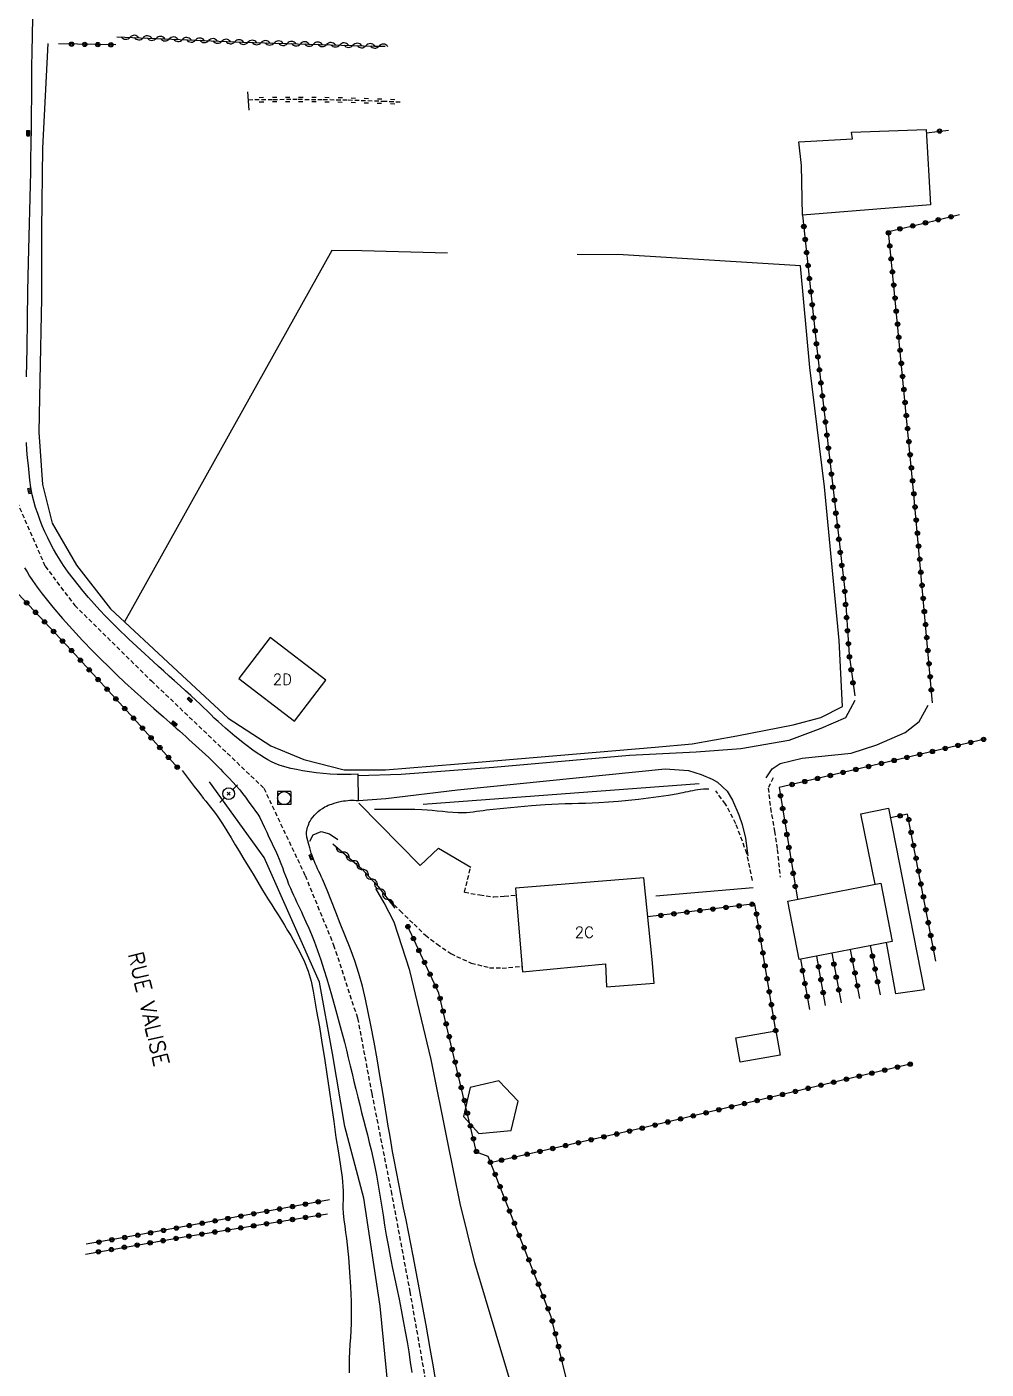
# Model space of a CAD drawing. Header units: millimetres. Extents: x 176000 to 177000, y 162000 to 163001.
# Drawn here: x 176663 to 176772.7, y 162741.2 to 162894.7 of the extents above; entities that cross this region are included whole.
import ezdxf
from ezdxf.enums import TextEntityAlignment as Align

# ---------------------------------------------------------------- set-up
doc = ezdxf.new("R2010")
doc.units = ezdxf.units.MM
doc.linetypes.add('DASHED', pattern=[0.75, 0.5, -0.25])
doc.layers.get('0').update_dxf_attribs({"linetype": 'CONTINUOUS'})
for name, color, linetype in [('W0001', 6, 'DASHED'), ('W0008', 7, 'CONTINUOUS'), ('W0017', 7, 'CONTINUOUS'), ('W0101', 7, 'CONTINUOUS'), ('W0104', 1, 'CONTINUOUS'), ('W0112', 1, 'DASHED'), ('W0120', 7, 'CONTINUOUS'), ('W0211', 2, 'CONTINUOUS'), ('W0220', 5, 'DASHED'), ('W0300', 7, 'CONTINUOUS'), ('W0310', 3, 'CONTINUOUS'), ('W0322', 7, 'CONTINUOUS'), ('W0323', 7, 'CONTINUOUS'), ('W0330', 7, 'CONTINUOUS'), ('W0401', 7, 'CONTINUOUS'), ('W0420', 7, 'CONTINUOUS'), ('W0473', 7, 'CONTINUOUS'), ('W0989', 7, 'CONTINUOUS'), ('W0991', 7, 'CONTINUOUS')]:
    doc.layers.add(name, color=color, linetype=linetype)
doc.styles.get("Standard").update_dxf_attribs({"font": 'romans.shx', "width": 0.85})

# ---------------------------------------------------------------- blocks, each defined once
blk = doc.blocks.new('T401')
for p, q in [((-0.3, 0.3), (0, 0.3)), ((-0.3, -0.25), (-0.3, 0.3)), ((-0.3, 0.15), (0, 0.15)), ((-0.3, 0), (0, 0)), ((0, 0.3), (0, -0.25)), ((-0.3, -0.15), (0, -0.15)), ((-0.3, -0.25), (-0.3, -0.3)), ((-0.3, -0.3), (0, -0.3)), ((0, -0.3), (0, -0.25))]:
    blk.add_line(p, q)
blk = doc.blocks.new('T473')
for p, q in [((-0.166667, 0.166667), (0.166667, -0.166667)), ((-0.166667, -0.166667), (0.166667, 0.166667)), ((0.500001, 0.500001), (1.000002, 1.000002)), ((-1.000002, -1.000002), (-0.500001, -0.500001))]:
    blk.add_line(p, q)
blk.add_ellipse((0, 0), major_axis=(0.471405, 0.471405), ratio=1, start_param=5.4977871438, end_param=11.780972451)
blk = doc.blocks.new('T420')
for p, q in [((0.75, 0.75), (-0.75, 0.75)), ((-0.75, 0.75), (-0.75, -0.75)), ((0.75, 0.75), (0.75, -0.75)), ((0.75, -0.75), (-0.75, -0.75))]:
    blk.add_line(p, q)
blk.add_ellipse((0, 0), major_axis=(-0.53, 0.53), ratio=1, start_param=3.926991, end_param=10.210176)
blk = doc.blocks.new('t310o')
at = {"color": 0, "linetype": 'Continuous'}
for centre, start, end in [((-0.5, 0.38), 216.8699, 323.1304), ((0.5, -0.37), 36.8699, 143.1303)]:
    blk.add_arc(centre, 0.625, start, end, dxfattribs=at)
blk = doc.blocks.new('t323o')
at = {"color": 0, "linetype": 'Continuous'}
for radius in [0.25, 0.15]:
    blk.add_circle((0, 0), radius, dxfattribs=at)
blk = doc.blocks.new('t220o')
at = {"color": 0, "linetype": 'Continuous'}
for p, q in [((-0.25, 0.25), (0.25, 0.25)), ((-0.25, -0.25), (0.25, -0.25))]:
    blk.add_line(p, q, dxfattribs=at)
blk = doc.blocks.new('t322o')
at = {"color": 0, "linetype": 'Continuous'}
for radius in [0.25, 0.15]:
    blk.add_circle((0, 0), radius, dxfattribs=at)

msp = doc.modelspace()

# ---------------------------------------------------------------- linework, layer by layer
at = {"layer": 'W0001'}
msp.add_lwpolyline([(176639.38, 162982.76), (176645.13, 162965.86), (176650.89, 162953.7), (176656.66, 162941.88), (176659.83, 162933.89), (176661.53, 162926.69), (176662.15, 162916.4), (176661.87, 162899.04), (176661.55, 162885.76), (176661.39, 162867.66), (176661.02, 162853.3), (176661.1, 162845.89), (176661.84, 162840.36), (176665.05, 162832.99), (176668.44, 162828.51), (176677.2, 162819.89), (176690.06, 162807.61), (176694.79, 162797.61), (176698.04, 162789.67), (176700.78, 162781.29), (176702.4, 162772.69), (176704.61, 162761.52), (176706.75, 162750.04), (176709.4, 162734.99)], dxfattribs=at)
at = {"layer": 'W0008'}
for points in [[(176662.93, 162854.66), (176662.98, 162857.93), (176663.03, 162861.2), (176663.09, 162864.47), (176663.15, 162867.75), (176663.18, 162869.22), (176663.22, 162870.7), (176663.26, 162872.18), (176663.29, 162873.65), (176663.33, 162875.13), (176663.37, 162876.61), (176663.4, 162878.08), (176663.43, 162879.56), (176663.46, 162881.32), (176663.48, 162883.08), (176663.5, 162884.84), (176663.52, 162886.6), (176663.53, 162888.36), (176663.55, 162890.12), (176663.57, 162891.88), (176663.6, 162893.64), (176663.67, 162897.86)], [(176700.83, 162809.22), (176700.04, 162809.18), (176699.24, 162809.17), (176698.43, 162809.18), (176697.64, 162809.22), (176696.84, 162809.28), (176696.06, 162809.37), (176695.27, 162809.48), (176694.49, 162809.61), (176693.81, 162809.74), (176693.14, 162809.87), (176692.47, 162810.04), (176691.81, 162810.24), (176691.37, 162810.42), (176690.95, 162810.62), (176690.53, 162810.84), (176690.13, 162811.08), (176688.96, 162811.86), (176687.84, 162812.69), (176686.75, 162813.57), (176685.68, 162814.46), (176685.25, 162814.84), (176684.82, 162815.23), (176684.4, 162815.63), (176683.99, 162816.03), (176683.58, 162816.44), (176683.17, 162816.84), (176682.75, 162817.24), (176682.33, 162817.64), (176681.72, 162818.2), (176681.1, 162818.76), (176680.48, 162819.32), (176679.86, 162819.87), (176679.24, 162820.43), (176678.62, 162820.98), (176678, 162821.54), (176677.39, 162822.11), (176676.01, 162823.38), (176674.64, 162824.65), (176673.29, 162825.94), (176671.97, 162827.27), (176671.3, 162827.97), (176670.66, 162828.68), (176670.02, 162829.4), (176669.4, 162830.14), (176668.82, 162830.86), (176668.24, 162831.59), (176667.69, 162832.33), (176667.15, 162833.09), (176666.76, 162833.7), (176666.38, 162834.31), (176666.02, 162834.94), (176665.68, 162835.58), (176665.35, 162836.25), (176665.03, 162836.93), (176664.73, 162837.62), (176664.46, 162838.32), (176664.2, 162839.02), (176663.96, 162839.73), (176663.75, 162840.45), (176663.57, 162841.17), (176663.42, 162842), (176663.31, 162842.84), (176663.23, 162843.68), (176663.14, 162844.52), (176663.05, 162845.4), (176662.97, 162846.27), (176662.91, 162847.15)], [(176662.69, 162832.83), (176662.98, 162832.34), (176663.28, 162831.85), (176663.6, 162831.38), (176664.16, 162830.59), (176664.73, 162829.82), (176665.33, 162829.06), (176665.94, 162828.31), (176667.05, 162827.02), (176668.18, 162825.76), (176669.34, 162824.51), (176670.52, 162823.28), (176671.41, 162822.37), (176672.32, 162821.47), (176673.25, 162820.59), (176674.18, 162819.71), (176675.27, 162818.71), (176676.37, 162817.72), (176677.48, 162816.74), (176678.59, 162815.76), (176678.96, 162815.43), (176679.32, 162815.11), (176679.68, 162814.79), (176680.05, 162814.47), (176680.41, 162814.15), (176680.78, 162813.83), (176681.14, 162813.51), (176681.5, 162813.19), (176682.25, 162812.5), (176683.01, 162811.81), (176683.76, 162811.12), (176684.49, 162810.41), (176684.79, 162810.1), (176685.09, 162809.79), (176685.39, 162809.48), (176685.68, 162809.16), (176686.09, 162808.74), (176686.5, 162808.31), (176686.91, 162807.88), (176687.3, 162807.43), (176687.63, 162807.01), (176687.96, 162806.58), (176688.28, 162806.14), (176688.59, 162805.71), (176688.85, 162805.35), (176689.11, 162804.99), (176689.36, 162804.62), (176689.59, 162804.24), (176689.88, 162803.69), (176690.14, 162803.13), (176690.39, 162802.57), (176690.65, 162802.01), (176690.89, 162801.5), (176691.14, 162800.99), (176691.38, 162800.47), (176691.61, 162799.95), (176691.81, 162799.48), (176691.99, 162799.01), (176692.18, 162798.54), (176692.35, 162798.06), (176692.53, 162797.59), (176692.72, 162797.11), (176692.9, 162796.64), (176693.1, 162796.17), (176693.27, 162795.78), (176693.45, 162795.39), (176693.63, 162795.01), (176693.81, 162794.62), (176693.99, 162794.24), (176694.18, 162793.86), (176694.36, 162793.47), (176694.53, 162793.08), (176694.87, 162792.34), (176695.2, 162791.6), (176695.52, 162790.86), (176695.82, 162790.11), (176696.21, 162789.04), (176696.57, 162787.96), (176696.92, 162786.88), (176697.25, 162785.8), (176697.78, 162783.99), (176698.29, 162782.18), (176698.78, 162780.37), (176699.27, 162778.55), (176699.5, 162777.66), (176699.72, 162776.77), (176699.94, 162775.87), (176700.16, 162774.98), (176700.37, 162774.08), (176700.59, 162773.19), (176700.81, 162772.29), (176701.02, 162771.39), (176701.24, 162770.53), (176701.46, 162769.67), (176701.68, 162768.81), (176701.9, 162767.95), (176702.12, 162767.09), (176702.33, 162766.23), (176702.53, 162765.36), (176702.72, 162764.49), (176702.94, 162763.36), (176703.15, 162762.21), (176703.34, 162761.07), (176703.51, 162759.92), (176703.69, 162758.78), (176703.87, 162757.63), (176704.06, 162756.48), (176704.26, 162755.34), (176704.49, 162754.1), (176704.74, 162752.87), (176705, 162751.64), (176705.26, 162750.4), (176705.52, 162749.17), (176705.77, 162747.93), (176706.01, 162746.7), (176706.24, 162745.46), (176706.44, 162744.3), (176706.63, 162743.13), (176706.8, 162741.97), (176706.97, 162740.8)], [(176700.87, 162806.19), (176700.83, 162809.22)], [(176709.82, 162739.33), (176709.46, 162741.43), (176709.1, 162743.53), (176708.63, 162746.18), (176708.14, 162748.83), (176707.64, 162751.48), (176707.14, 162754.13), (176706.87, 162755.51), (176706.6, 162756.88), (176706.32, 162758.25), (176706.04, 162759.62), (176705.76, 162760.99), (176705.48, 162762.36), (176705.22, 162763.74), (176704.96, 162765.11), (176704.78, 162766.07), (176704.62, 162767.04), (176704.45, 162768), (176704.29, 162768.97), (176704.14, 162769.93), (176703.98, 162770.89), (176703.82, 162771.86), (176703.65, 162772.82), (176703.33, 162774.74), (176703.01, 162776.66), (176702.67, 162778.58), (176702.3, 162780.49), (176702, 162781.99), (176701.68, 162783.48), (176701.34, 162784.96), (176700.93, 162786.43), (176700.46, 162787.88), (176699.92, 162789.31), (176699.36, 162790.73), (176698.8, 162792.15), (176698.31, 162793.42), (176697.8, 162794.68), (176697.29, 162795.94), (176696.76, 162797.2), (176696.63, 162797.5), (176696.49, 162797.8), (176696.35, 162798.09), (176696.21, 162798.39), (176696.07, 162798.69), (176695.94, 162798.99), (176695.81, 162799.29), (176695.69, 162799.6), (176695.59, 162799.89), (176695.49, 162800.19), (176695.41, 162800.49), (176695.33, 162800.79), (176695.21, 162801.18), (176695.08, 162801.58), (176694.97, 162801.99), (176694.94, 162802.4), (176694.95, 162802.59), (176694.98, 162802.78), (176695.01, 162802.96), (176695.06, 162803.15), (176695.12, 162803.32), (176695.19, 162803.5), (176695.26, 162803.67), (176695.35, 162803.83), (176695.49, 162804.08), (176695.66, 162804.31), (176695.85, 162804.52), (176696.05, 162804.72), (176696.28, 162804.93), (176696.52, 162805.13), (176696.78, 162805.3), (176697.04, 162805.47), (176697.23, 162805.57), (176697.43, 162805.65), (176697.63, 162805.73), (176697.83, 162805.8), (176698.1, 162805.89), (176698.37, 162805.97), (176698.65, 162806.05), (176698.93, 162806.11), (176699.16, 162806.15), (176699.41, 162806.18), (176699.65, 162806.21), (176699.89, 162806.22), (176700.14, 162806.23), (176700.39, 162806.23), (176700.63, 162806.21), (176700.88, 162806.19)]]:
    msp.add_lwpolyline(points, dxfattribs=at)
at = {"layer": 'W0017'}
for points in [[(176757.64, 162817.65), (176756.56, 162815.67), (176753.75, 162814.45), (176750.08, 162813.08), (176744.59, 162812.1), (176739.51, 162811.73), (176731.86, 162811.35), (176716.32, 162809.97), (176705.75, 162809.17), (176700.84, 162809.02)], [(176747.51, 162808.78), (176748.18, 162809.81), (176749.11, 162810.43), (176751.61, 162811.04), (176757.23, 162811.63), (176760.15, 162812.57), (176763.38, 162813.96), (176764.99, 162815.22), (176766.04, 162817.09)], [(176700.88, 162806.19), (176704.03, 162806.42), (176712.19, 162807.42), (176735.94, 162809.82), (176738.61, 162809.63), (176740.08, 162809.16), (176741.33, 162808.64), (176741.92, 162808.28), (176743.05, 162807.26), (176743.65, 162806.25), (176744.37, 162804.58), (176744.76, 162803.46), (176745.15, 162801.89), (176745.4, 162799.87)], [(176700.93, 162805.91), (176707.94, 162798.75), (176710.03, 162800.75), (176713.74, 162798.59)], [(176695.34, 162801.55), (176695.69, 162802.26), (176696.61, 162802.67), (176697.57, 162802.4), (176698.54, 162801.75)], [(176746, 162796.2), (176734.89, 162795.25)]]:
    msp.add_lwpolyline(points, dxfattribs=at)
at = {"layer": 'W0101'}
for points in [[(176687.21, 162820.15), (176693.56, 162815.28), (176697.15, 162819.96), (176690.8, 162824.83), (176687.21, 162820.15)], [(176733.52, 162797.37), (176718.82, 162796.16), (176719.65, 162786.59), (176729.12, 162787.51), (176729.26, 162784.89), (176734.68, 162785.31), (176734.47, 162788.03)]]:
    msp.add_lwpolyline(points, close=True, dxfattribs=at)
at = {"layer": 'W0104'}
for points in [[(176751.67, 162873.16), (176751.56, 162878.81), (176751.24, 162881.52), (176757.37, 162881.88), (176757.25, 162882.62), (176765.79, 162882.94), (176766.29, 162874.33)], [(176749.98, 162794.69), (176760.61, 162796.76), (176761.91, 162790.09), (176751.28, 162788.02)], [(176744.03, 162779.06), (176748.59, 162779.87), (176749.09, 162777.07), (176744.53, 162776.26)], [(176718.33, 162768.47), (176719.14, 162771.83), (176716.92, 162774.14), (176713.67, 162773.38), (176712.91, 162770.05), (176714.63, 162768.13)]]:
    msp.add_lwpolyline(points, close=True, dxfattribs=at)
msp.add_lwpolyline([(176759.98, 162796.64), (176758.34, 162804.68), (176761.5, 162805.34), (176765.58, 162784.54), (176762.34, 162784.09), (176761.28, 162789.96)], dxfattribs=at)
at = {"layer": 'W0112'}
for points in [[(176748.3, 162808.8), (176747.74, 162807.62), (176747.99, 162805.32), (176748.46, 162802.69), (176748.77, 162800.58), (176749.09, 162797.45)], [(176745.94, 162797.07), (176745.3, 162800.13), (176744.04, 162803.54), (176742.86, 162805.8), (176741.74, 162807.29)], [(176713, 162795.71), (176713.7, 162798.48)], [(176713, 162795.71), (176714.76, 162795.4), (176716.35, 162795.18), (176717.56, 162795.27), (176718.89, 162795.39)], [(176704.45, 162794.81), (176705.65, 162793.57), (176707.24, 162792.05), (176708.54, 162790.79), (176709.86, 162789.79), (176711.43, 162788.69), (176713.77, 162787.61), (176715.87, 162787.08), (176717.3, 162787.04), (176719.6, 162787.23)]]:
    msp.add_lwpolyline(points, dxfattribs=at)
at = {"layer": 'W0120'}
msp.add_lwpolyline([(176688.37, 162885.15), (176688.23, 162887.26)], dxfattribs=at)
at = {"layer": 'W0211'}
for points in [[(176680.72, 162809.63), (176681.18, 162809.02), (176681.64, 162808.41), (176682.11, 162807.8), (176682.58, 162807.19), (176682.85, 162806.83), (176683.13, 162806.48), (176683.42, 162806.13), (176683.7, 162805.78), (176683.98, 162805.43), (176684.26, 162805.07), (176684.53, 162804.71), (176684.8, 162804.34), (176685.32, 162803.55), (176685.82, 162802.74), (176686.31, 162801.93), (176686.8, 162801.12), (176687.23, 162800.41), (176687.66, 162799.7), (176688.09, 162798.99), (176688.52, 162798.28), (176688.94, 162797.57), (176689.37, 162796.86), (176689.8, 162796.15), (176690.23, 162795.44), (176690.59, 162794.85), (176690.96, 162794.27), (176691.33, 162793.69), (176691.7, 162793.11), (176692.07, 162792.53), (176692.43, 162791.94), (176692.78, 162791.35), (176693.13, 162790.75), (176693.68, 162789.76), (176694.22, 162788.76), (176694.72, 162787.74), (176695.14, 162786.68), (176695.47, 162785.55), (176695.71, 162784.41), (176695.9, 162783.26), (176696.1, 162782.12), (176696.41, 162780.32), (176696.71, 162778.52), (176696.98, 162776.72), (176697.26, 162774.91), (176697.53, 162773.1), (176697.8, 162771.29), (176698.06, 162769.48), (176698.31, 162767.67), (176698.55, 162766.15), (176698.79, 162764.63), (176699.01, 162763.1), (176699.14, 162761.57), (176699.15, 162761.33), (176699.15, 162761.09), (176699.14, 162760.86), (176699.13, 162760.62), (176699.12, 162760.38), (176699.11, 162760.14), (176699.1, 162759.91), (176699.11, 162759.67), (176699.15, 162758.95), (176699.22, 162758.23), (176699.31, 162757.52), (176699.4, 162756.81), (176699.5, 162756.1), (176699.6, 162755.39), (176699.68, 162754.67), (176699.75, 162753.96), (176699.87, 162752.27), (176699.96, 162750.59), (176700.03, 162748.9), (176700.05, 162747.2), (176700.04, 162746.4), (176700.01, 162745.59), (176699.96, 162744.79), (176699.9, 162743.98), (176699.85, 162743.18), (176699.81, 162742.37), (176699.8, 162741.56), (176699.81, 162740.76)], [(176702.72, 162805.2), (176703.25, 162805.2), (176703.79, 162805.2), (176704.32, 162805.2), (176704.86, 162805.2), (176705.68, 162805.2), (176706.49, 162805.21), (176707.31, 162805.2), (176708.13, 162805.18), (176708.72, 162805.14), (176709.31, 162805.09), (176709.9, 162805.03), (176710.49, 162804.97), (176711.08, 162804.91), (176711.67, 162804.86), (176712.27, 162804.83), (176712.86, 162804.83), (176713.24, 162804.84), (176713.62, 162804.87), (176714, 162804.92), (176714.38, 162804.97), (176714.76, 162805.02), (176715.14, 162805.07), (176715.51, 162805.12), (176715.89, 162805.17), (176717.48, 162805.33), (176719.06, 162805.48), (176720.65, 162805.62), (176722.24, 162805.74), (176723.01, 162805.78), (176723.77, 162805.82), (176724.53, 162805.84), (176725.3, 162805.86), (176726.06, 162805.88), (176726.83, 162805.91), (176727.59, 162805.94), (176728.36, 162805.98), (176729.49, 162806.05), (176730.63, 162806.14), (176731.77, 162806.24), (176732.91, 162806.36), (176734.05, 162806.5), (176735.18, 162806.65), (176736.32, 162806.82), (176737.45, 162807.01), (176737.73, 162807.06), (176738.01, 162807.12), (176738.29, 162807.18), (176738.57, 162807.24), (176738.85, 162807.3), (176739.13, 162807.36), (176739.41, 162807.41), (176739.69, 162807.46), (176740.01, 162807.49), (176740.33, 162807.52), (176740.64, 162807.54), (176740.96, 162807.55)]]:
    msp.add_lwpolyline(points, dxfattribs=at)
at = {"layer": 'W0220'}
msp.add_lwpolyline([(176688.29, 162886.35), (176691.14, 162886.39), (176694, 162886.4), (176696.85, 162886.37), (176699.7, 162886.32), (176703.66, 162886.19), (176705.85, 162886.09)], dxfattribs=at)
at = {"layer": 'W0300'}
for points in [[(176705.4, 162727.76), (176703.37, 162748.36), (176701.48, 162760.72), (176699.33, 162768.91), (176697.92, 162777.27), (176696.42, 162785.43), (176690.1, 162799.7), (176683.86, 162808.34)], [(176739.83, 162808.1), (176708.28, 162805.73)], [(176729.3, 162671), (176729.81, 162681.42), (176727.41, 162696.57), (176724.85, 162711.85), (176722.01, 162725.62), (176719.05, 162736.99), (176714.18, 162753.32), (176712.5, 162760.11), (176711.07, 162767.26), (176709.2, 162776.59), (176706.77, 162786.76), (176704.98, 162792.3), (176703.82, 162794.51), (176702.87, 162796.15)]]:
    msp.add_lwpolyline(points, dxfattribs=at)
at = {"layer": 'W0310'}
for points in [[(176673.26, 162893.55), (176687.61, 162892.93), (176702.73, 162892.49), (176703.92, 162892.46)], [(176697.94, 162801.25), (176701.26, 162798.4), (176703.1, 162796.4), (176705.04, 162793.88)]]:
    msp.add_lwpolyline(points, dxfattribs=at)
at = {"layer": 'W0322'}
for points in [[(176715.72, 162765.48), (176714.39, 162765.98), (176710.07, 162784.18), (176706.46, 162791.93)], [(176731.26, 162714.7), (176726.77, 162731.52), (176722.93, 162747.16), (176715.72, 162765.48)]]:
    msp.add_lwpolyline(points, dxfattribs=at)
at = {"layer": 'W0323'}
for points in [[(176673.15, 162892.62), (176666.58, 162892.73)], [(176765.84, 162882.57), (176768.34, 162882.88)], [(176751.67, 162873.16), (176753.31, 162857.89), (176756.48, 162830.24), (176756.99, 162822.85), (176757.63, 162818.17)], [(176766.53, 162817.36), (176764.36, 162841.63), (176762.33, 162862.67), (176761.48, 162871.27), (176766.68, 162872.5), (176769.62, 162873.21)], [(176680.2, 162809.96), (176675.23, 162815.55), (176668.03, 162823.38), (176661.97, 162829.84), (176660.2, 162825.75), (176658.16, 162820.1), (176656.88, 162815.88), (176654.55, 162810.15), (176652.76, 162805.88), (176650.85, 162801.93)], [(176772.37, 162813.19), (176749, 162807.69)], [(176749, 162807.69), (176751.07, 162794.9)], [(176766.89, 162787.81), (176763.68, 162804.63), (176761.72, 162804.23)], [(176748.59, 162779.87), (176746.21, 162794.37), (176733.98, 162792.88)], [(176759.41, 162789.6), (176760.55, 162783.99)], [(176751.43, 162788.05), (176752.46, 162782.31)], [(176754.28, 162782.76), (176753.29, 162788.41)], [(176755.02, 162788.75), (176756.07, 162783.05)], [(176758.23, 162783.54), (176757.14, 162789.16)], [(176764.11, 162776.08), (176755.94, 162774.15), (176733.15, 162768.68), (176715.79, 162764.74)], [(176697.58, 162760.54), (176674.54, 162756.28), (176669.73, 162755.44)], [(176669.67, 162754.33), (176680.95, 162756.28), (176697.36, 162758.93)]]:
    msp.add_lwpolyline(points, dxfattribs=at)
at = {"layer": 'W0330'}
for points in [[(176665.37, 162892.78), (176664.76, 162880.82), (176664.65, 162871.49), (176664.63, 162863.62), (176664.44, 162854.23), (176664.32, 162848.33), (176664.76, 162842.33), (176665.86, 162837.91), (176668.65, 162833.1), (176672.53, 162828.13), (176679.66, 162821.49), (176686, 162815.61), (176690.86, 162812.47), (176694.64, 162810.88), (176699.26, 162809.71), (176703.98, 162809.69), (176712.31, 162810.4), (176734.8, 162812.3), (176739.04, 162812.67), (176744.14, 162813.6), (176750.58, 162814.84), (176753.74, 162815.69), (176756.24, 162816.94)], [(176711.08, 162868.8), (176701.25, 162869.08), (176697.83, 162869.1), (176674.12, 162826.65)], [(176756.24, 162816.94), (176755.85, 162824.49), (176754.17, 162842.09), (176752.5, 162855.72), (176751.42, 162867.35), (176731.16, 162868.6), (176725.89, 162868.65)]]:
    msp.add_lwpolyline(points, dxfattribs=at)

# ---------------------------------------------------------------- block references
at = {"layer": 'W0220'}
for p, rotation in [((176689.79, 162886.37), 0.8214863845406922), ((176691.29, 162886.39), 0.1767465353950039), ((176692.79, 162886.39), 0.1767465353950039), ((176694.29, 162886.4), 359.5320057054754), ((176695.79, 162886.38), 359.5320057054754), ((176697.29, 162886.37), 358.8872639069522), ((176698.79, 162886.34), 358.8872639069522), ((176700.29, 162886.3), 358.119463029713), ((176701.79, 162886.25), 358.119463029713), ((176703.29, 162886.2), 358.119463029713), ((176704.79, 162886.14), 357.3543448621558)]:
    msp.add_blockref('t220o', p, dxfattribs=dict(at, rotation=rotation))
at = {"layer": 'W0310'}
for p, rotation in [((176674.76, 162893.48), 357.54596832539), ((176676.25, 162893.42), 357.54596832539), ((176677.75, 162893.36), 357.54596832539), ((176679.25, 162893.29), 357.54596832539), ((176680.75, 162893.23), 357.54596832539), ((176682.25, 162893.16), 357.54596832539), ((176683.75, 162893.1), 357.54596832539), ((176685.25, 162893.03), 357.54596832539), ((176686.74, 162892.97), 357.54596832539), ((176688.24, 162892.91), 358.3329125286022), ((176689.74, 162892.87), 358.3329125286022), ((176691.24, 162892.83), 358.3329125286022), ((176692.74, 162892.78), 358.3329125286022), ((176694.24, 162892.74), 358.3329125286022), ((176695.74, 162892.7), 358.3329125286022), ((176697.24, 162892.65), 358.3329125286022), ((176698.74, 162892.61), 358.3329125286022), ((176700.24, 162892.57), 358.3329125286022), ((176701.74, 162892.52), 358.3329125286022), ((176703.24, 162892.48), 358.2177911271493), ((176699.08, 162800.28), 319.3788439919134), ((176700.22, 162799.3), 319.3788439919134), ((176701.34, 162798.31), 312.5338124457715), ((176702.36, 162797.21), 312.5338124457715), ((176703.34, 162796.08), 307.4918718235248), ((176704.26, 162794.89), 307.4918718235248)]:
    msp.add_blockref('t310o', p, dxfattribs=dict(at, rotation=rotation))
at = {"layer": 'W0322'}
for p, rotation in [((176706.54, 162791.77), 114.9679210086083), ((176707.17, 162790.41), 114.9679210086083), ((176707.8, 162789.05), 114.9679210086083), ((176708.44, 162787.69), 114.9679210086083), ((176709.07, 162786.33), 114.9679210086083), ((176709.7, 162784.97), 114.9679210086083), ((176710.22, 162783.57), 103.352060791726), ((176710.56, 162782.11), 103.352060791726), ((176710.91, 162780.65), 103.352060791726), ((176711.26, 162779.19), 103.352060791726), ((176711.6, 162777.73), 103.352060791726), ((176711.95, 162776.28), 103.352060791726), ((176712.3, 162774.82), 103.352060791726), ((176712.64, 162773.36), 103.352060791726), ((176712.99, 162771.9), 103.352060791726), ((176713.34, 162770.44), 103.352060791726), ((176713.68, 162768.98), 103.352060791726), ((176714.03, 162767.52), 103.352060791726), ((176714.37, 162766.06), 103.352060791726), ((176715.97, 162764.83), 111.4878926181059), ((176716.52, 162763.44), 111.4878926181059), ((176717.07, 162762.04), 111.4878926181059), ((176717.62, 162760.64), 111.4878926181059), ((176718.17, 162759.25), 111.4878926181059), ((176718.72, 162757.85), 111.4878926181059), ((176719.27, 162756.46), 111.4878926181059), ((176719.82, 162755.06), 111.4878926181059), ((176720.37, 162753.66), 111.4878926181059), ((176720.92, 162752.27), 111.4878926181059), ((176721.47, 162750.87), 111.4878926181059), ((176722.02, 162749.48), 111.4878926181059), ((176722.57, 162748.08), 111.4878926181059), ((176723.05, 162746.67), 103.8119105630355), ((176723.41, 162745.21), 103.8119105630355), ((176723.77, 162743.75), 103.8119105630355), ((176724.13, 162742.3), 103.8119105630355)]:
    msp.add_blockref('t322o', p, dxfattribs=dict(at, rotation=rotation))
at = {"layer": 'W0323'}
for p, rotation in [((176668.08, 162892.7), 179.0935244341492), ((176669.58, 162892.68), 179.0935244341492), ((176671.08, 162892.65), 179.0935244341492), ((176672.58, 162892.63), 179.0935244341492), ((176767.33, 162882.76), 6.956296312656974), ((176751.81, 162871.85), 276.1605507418925), ((176764.26, 162871.92), 13.31904421147179), ((176765.72, 162872.27), 13.31904421147179), ((176767.18, 162872.62), 13.57467189153025), ((176768.64, 162872.97), 13.57467189153025), ((176751.97, 162870.36), 276.1605507418925), ((176761.49, 162871.12), 95.67363408465846), ((176762.8, 162871.58), 13.31904421147179), ((176752.13, 162868.87), 276.1605507418925), ((176761.64, 162869.63), 95.67363408465846), ((176752.29, 162867.38), 276.1605507418925), ((176761.79, 162868.14), 95.67363408465846), ((176752.45, 162865.89), 276.1605507418925), ((176761.94, 162866.65), 95.67363408465846), ((176752.61, 162864.39), 276.1605507418925), ((176762.09, 162865.15), 95.67363408465846), ((176752.77, 162862.9), 276.1605507418925), ((176762.24, 162863.66), 95.67363408465846), ((176752.93, 162861.41), 276.1605507418925), ((176762.38, 162862.17), 95.50856619547454), ((176753.09, 162859.92), 276.1605507418925), ((176762.53, 162860.68), 95.50856619547454), ((176753.25, 162858.43), 276.1605507418925), ((176762.67, 162859.18), 95.50856619547454), ((176753.42, 162856.94), 276.5363992799144), ((176762.81, 162857.69), 95.50856619547454), ((176753.59, 162855.45), 276.5363992799144), ((176762.96, 162856.2), 95.50856619547454), ((176753.76, 162853.96), 276.5363992799144), ((176763.1, 162854.7), 95.50856619547454), ((176753.93, 162852.47), 276.5363992799144), ((176763.25, 162853.21), 95.50856619547454), ((176754.11, 162850.98), 276.5363992799144), ((176763.39, 162851.72), 95.50856619547454), ((176754.28, 162849.49), 276.5363992799144), ((176763.53, 162850.22), 95.50856619547454), ((176754.45, 162848), 276.5363992799144), ((176763.68, 162848.73), 95.50856619547454), ((176754.62, 162846.51), 276.5363992799144), ((176763.82, 162847.24), 95.50856619547454), ((176763.97, 162845.74), 95.50856619547454), ((176754.79, 162845.02), 276.5363992799144), ((176764.11, 162844.25), 95.50856619547454), ((176754.96, 162843.53), 276.5363992799144), ((176764.25, 162842.76), 95.50856619547454), ((176755.13, 162842.04), 276.5363992799144), ((176764.4, 162841.27), 95.09288038632847), ((176755.3, 162840.55), 276.5363992799144), ((176764.53, 162839.77), 95.09288038632847), ((176755.47, 162839.06), 276.5363992799144), ((176764.66, 162838.28), 95.09288038632847), ((176755.64, 162837.57), 276.5363992799144), ((176764.79, 162836.78), 95.09288038632847), ((176755.81, 162836.08), 276.5363992799144), ((176764.93, 162835.29), 95.09288038632847), ((176755.98, 162834.58), 276.5363992799144), ((176765.06, 162833.79), 95.09288038632847), ((176756.15, 162833.09), 276.5363992799144), ((176765.19, 162832.3), 95.09288038632847), ((176756.33, 162831.6), 276.5363992799144), ((176765.33, 162830.81), 95.09288038632847), ((176662.94, 162828.81), 133.1795203702096), ((176756.49, 162830.11), 273.9667152033479), ((176765.46, 162829.31), 95.09288038632847), ((176663.96, 162827.72), 133.1795203702096), ((176756.59, 162828.62), 273.9667152033479), ((176765.59, 162827.82), 95.09288038632847), ((176664.99, 162826.62), 133.1795203702096), ((176756.7, 162827.12), 273.9667152033479), ((176765.73, 162826.32), 95.09288038632847), ((176666.02, 162825.53), 133.1795203702096), ((176667.04, 162824.44), 133.1795203702096), ((176756.8, 162825.62), 273.9667152033479), ((176765.86, 162824.83), 95.09288038632847), ((176668.07, 162823.34), 132.5825259367725), ((176756.91, 162824.13), 273.9667152033479), ((176765.99, 162823.34), 95.09288038632847), ((176669.08, 162822.24), 132.5825259367725), ((176670.1, 162821.13), 132.5825259367725), ((176757.02, 162822.63), 277.7295833424205), ((176757.22, 162821.15), 277.7295833424205), ((176766.13, 162821.84), 95.09288038632847), ((176671.11, 162820.03), 132.5825259367725), ((176757.43, 162819.66), 277.7295833424205), ((176766.26, 162820.35), 95.09288038632847), ((176672.13, 162818.92), 132.5825259367725), ((176766.39, 162818.85), 95.09288038632847), ((176673.14, 162817.82), 132.5825259367725), ((176674.16, 162816.71), 132.5825259367725), ((176675.17, 162815.61), 132.5825259367725), ((176676.17, 162814.49), 131.6768097607045), ((176677.17, 162813.37), 131.6768097607045), ((176678.17, 162812.25), 131.6768097607045), ((176767.98, 162812.16), 193.2542336317017), ((176769.44, 162812.5), 193.2542336317017), ((176770.9, 162812.85), 193.2542336317017), ((176772.36, 162813.19), 193.2542336317017), ((176679.16, 162811.13), 131.6768097607045), ((176760.68, 162810.44), 193.2542336317017), ((176762.14, 162810.78), 193.2542336317017), ((176763.6, 162811.13), 193.2542336317017), ((176765.06, 162811.47), 193.2542336317017), ((176766.52, 162811.81), 193.2542336317017), ((176680.16, 162810.01), 131.6768097607045), ((176754.84, 162809.06), 193.2542336317017), ((176756.3, 162809.41), 193.2542336317017), ((176757.76, 162809.75), 193.2542336317017), ((176759.22, 162810.09), 193.2542336317017), ((176750.46, 162808.03), 193.2542336317017), ((176751.92, 162808.37), 193.2542336317017), ((176753.38, 162808.72), 193.2542336317017), ((176749.15, 162806.75), 279.2070132641591), ((176749.39, 162805.27), 279.2070132641591), ((176762.82, 162804.45), 191.3883737418765), ((176749.63, 162803.79), 279.2070132641591), ((176763.8, 162804.02), 100.7907935734701), ((176749.87, 162802.31), 279.2070132641591), ((176764.08, 162802.55), 100.7907935734701), ((176750.11, 162800.83), 279.2070132641591), ((176764.36, 162801.07), 100.7907935734701), ((176750.35, 162799.35), 279.2070132641591), ((176764.64, 162799.6), 100.7907935734701), ((176764.92, 162798.13), 100.7907935734701), ((176750.59, 162797.87), 279.2070132641591), ((176765.2, 162796.65), 100.7907935734701), ((176750.83, 162796.38), 279.2070132641591), ((176765.48, 162795.18), 100.7907935734701), ((176739.93, 162793.61), 186.9594870813999), ((176741.42, 162793.79), 186.9594870813999), ((176742.91, 162793.97), 186.9594870813999), ((176744.4, 162794.15), 186.9594870813999), ((176745.89, 162794.33), 186.9594870813999), ((176765.76, 162793.71), 100.7907935734701), ((176735.46, 162793.06), 186.9594870813999), ((176736.95, 162793.24), 186.9594870813999), ((176738.44, 162793.42), 186.9594870813999), ((176746.4, 162793.21), 99.34311372894412), ((176766.04, 162792.23), 100.7907935734701), ((176746.64, 162791.73), 99.34311372894412), ((176766.32, 162790.76), 100.7907935734701), ((176746.88, 162790.25), 99.34311372894412), ((176766.61, 162789.29), 100.7907935734701), ((176747.13, 162788.77), 99.34311372894412), ((176755.25, 162787.48), 280.4039388097581), ((176757.37, 162787.95), 100.9607158440587), ((176759.65, 162788.4), 281.4513256653371), ((176747.37, 162787.29), 99.34311372894412), ((176751.66, 162786.74), 280.1871582907381), ((176753.5, 162787.19), 99.95131658711995), ((176755.52, 162786), 280.4039388097581), ((176757.66, 162786.48), 100.9607158440587), ((176759.95, 162786.93), 281.4513256653371), ((176747.61, 162785.81), 99.34311372894412), ((176747.86, 162784.33), 99.34311372894412), ((176751.93, 162785.26), 280.1871582907381), ((176753.76, 162785.71), 99.95131658711995), ((176755.8, 162784.53), 280.4039388097581), ((176757.94, 162785.01), 100.9607158440587), ((176760.25, 162785.46), 281.4513256653371), ((176748.1, 162782.85), 99.34311372894412), ((176752.19, 162783.78), 280.1871582907381), ((176754.02, 162784.23), 99.95131658711995), ((176748.35, 162781.37), 99.34311372894412), ((176748.59, 162779.89), 99.34311372894412), ((176761.06, 162775.36), 193.2825555846139), ((176762.52, 162775.71), 193.2825555846139), ((176763.98, 162776.05), 193.2825555846139), ((176753.76, 162773.63), 193.5016264023364), ((176755.22, 162773.98), 193.5016264023364), ((176756.68, 162774.33), 193.2825555846139), ((176758.14, 162774.67), 193.2825555846139), ((176759.6, 162775.02), 193.2825555846139), ((176747.92, 162772.23), 193.5016264023364), ((176749.38, 162772.58), 193.5016264023364), ((176750.84, 162772.93), 193.5016264023364), ((176752.3, 162773.28), 193.5016264023364), ((176740.63, 162770.48), 193.5016264023364), ((176742.09, 162770.83), 193.5016264023364), ((176743.55, 162771.18), 193.5016264023364), ((176745.01, 162771.53), 193.5016264023364), ((176746.47, 162771.88), 193.5016264023364), ((176734.8, 162769.08), 193.5016264023364), ((176736.26, 162769.43), 193.5016264023364), ((176737.71, 162769.78), 193.5016264023364), ((176739.17, 162770.13), 193.5016264023364), ((176727.49, 162767.4), 192.7934240485482), ((176728.95, 162767.73), 192.7934240485482), ((176730.41, 162768.06), 192.7934240485482), ((176731.88, 162768.39), 192.7934240485482), ((176733.34, 162768.73), 193.5016264023364), ((176721.64, 162766.07), 192.7934240485482), ((176723.1, 162766.4), 192.7934240485482), ((176724.56, 162766.73), 192.7934240485482), ((176726.03, 162767.06), 192.7934240485482), ((176717.25, 162765.07), 192.7934240485482), ((176718.71, 162765.4), 192.7934240485482), ((176720.17, 162765.74), 192.7934240485482), ((176693.34, 162759.76), 190.4706379744301), ((176694.81, 162760.03), 190.4706379744301), ((176696.29, 162760.3), 190.4706379744301), ((176685.96, 162758.39), 190.4706379744301), ((176687.44, 162758.67), 190.4706379744301), ((176688.91, 162758.94), 190.4706379744301), ((176690.39, 162759.21), 190.4706379744301), ((176691.86, 162759.48), 190.4706379744301), ((176693.34, 162758.28), 9.162456853006141), ((176694.83, 162758.52), 9.162456853006141), ((176696.31, 162758.76), 9.162456853006141), ((176677.11, 162756.76), 190.4706379744301), ((176678.59, 162757.03), 190.4706379744301), ((176680.06, 162757.3), 190.4706379744301), ((176681.54, 162757.58), 190.4706379744301), ((176683.01, 162757.85), 190.4706379744301), ((176684.46, 162756.85), 9.162456853006141), ((176684.49, 162758.12), 190.4706379744301), ((176685.94, 162757.09), 9.162456853006141), ((176687.42, 162757.32), 9.162456853006141), ((176688.9, 162757.56), 9.162456853006141), ((176690.38, 162757.8), 9.162456853006141), ((176691.86, 162758.04), 9.162456853006141), ((176671.2, 162755.7), 189.9488122462737), ((176672.68, 162755.96), 189.9488122462737), ((176674.16, 162756.22), 189.9488122462737), ((176675.58, 162755.35), 9.80118602533673), ((176675.64, 162756.48), 190.4706379744301), ((176677.06, 162755.61), 9.80118602533673), ((176678.54, 162755.86), 9.80118602533673), ((176680.02, 162756.12), 9.80118602533673), ((176681.5, 162756.37), 9.162456853006141), ((176682.98, 162756.61), 9.162456853006141), ((176671.15, 162754.59), 9.80118602533673), ((176672.63, 162754.84), 9.80118602533673), ((176674.11, 162755.1), 9.80118602533673)]:
    msp.add_blockref('t323o', p, dxfattribs=dict(at, rotation=rotation))
at = {"layer": 'W0401'}
for p, rotation in [((176663.27, 162882.52), 359.2684474663039), ((176663.43, 162841.65), 10.08230542350995), ((176681.7, 162817.83), 47.50589543325031), ((176679.72, 162814.9), 228.7414406819269), ((176695.62, 162799.78), 19.0858061459074)]:
    msp.add_blockref('T401', p, dxfattribs=dict(at, rotation=rotation))
at = {"layer": 'W0420'}
msp.add_blockref('T420', (176692.39, 162806.48), dxfattribs=at)
at = {"layer": 'W0473'}
msp.add_blockref('T473', (176686.04, 162806.98), dxfattribs=at)

# ---------------------------------------------------------------- texts
at = {"layer": 'W0989'}
msp.add_text('RUE VALISE  ', height=1.75, rotation=283.3029, dxfattribs=at).set_placement((176674.5, 162788.67))
at = {"layer": 'W0991'}
for s, p in [('2D', (176692.18, 162820.05)), ('2C', (176726.71, 162791.13))]:
    msp.add_text(s, height=1.25, dxfattribs=at).set_placement(p, align=Align.MIDDLE_CENTER)

doc.saveas('drawing.dxf')
